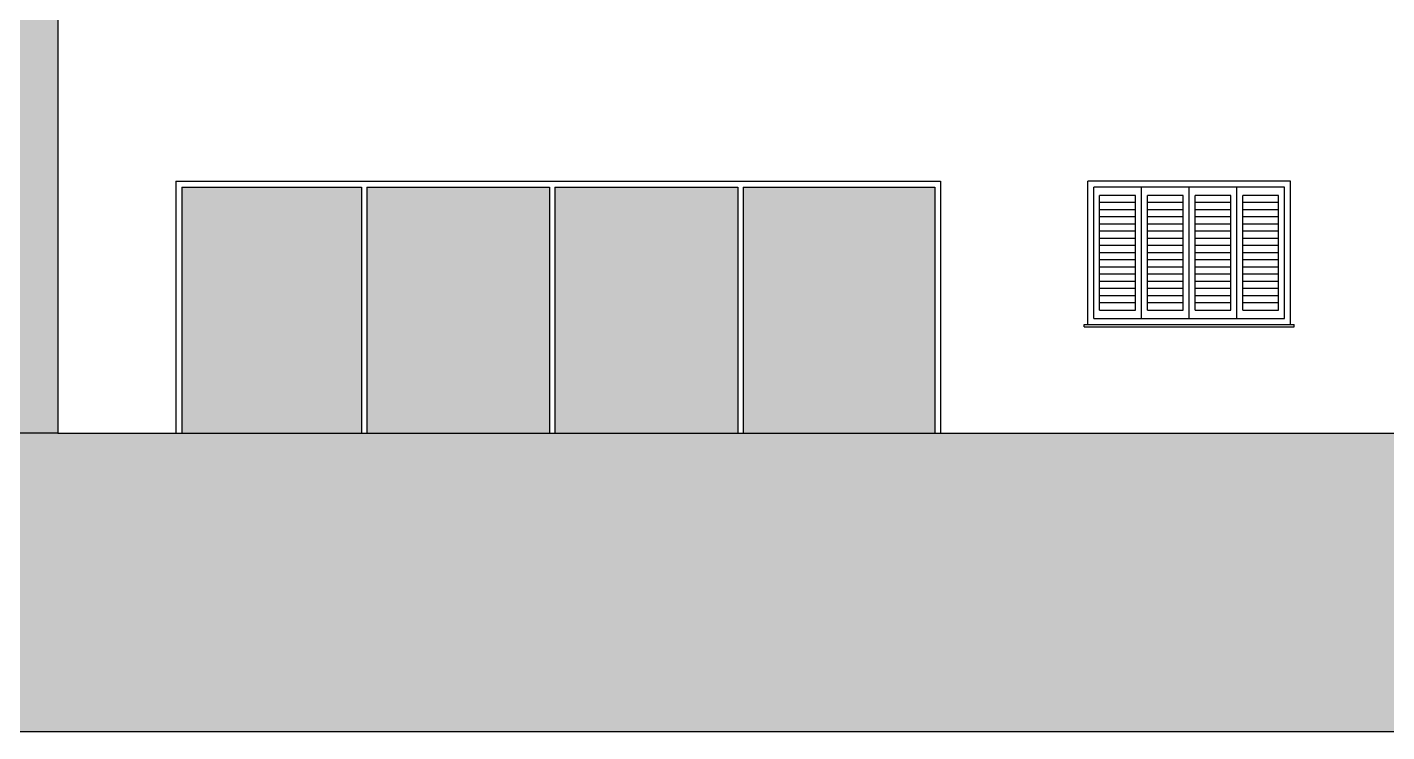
# Model space of a CAD drawing. Header units: millimetres. Extents: x 935 to 1399, y 512 to 900.
# Drawn here: x 1002.57 to 1013.96, y 645.74 to 651.64 of the extents above; entities that cross this region are included whole.
import ezdxf

# ---------------------------------------------------------------- set-up
doc = ezdxf.new("R2010")
doc.units = ezdxf.units.MM

msp = doc.modelspace()

# ---------------------------------------------------------------- hatches: boundary and pattern name
for color, points in [(254, [(1025.32554, 690.0813), (988.50851, 690.0813), (988.50851, 648.23756), (1002.82554, 648.23756), (1002.82554, 681.88756), (1007.85284, 681.88756), (1007.85284, 683.58756), (1018.82554, 683.58756), (1018.82554, 681.88756), (1018.82554, 648.23756), (1025.32554, 648.23756)]), (253, [(1025.32554, 648.23756), (1018.82554, 648.23756), (1002.82554, 648.23756), (988.50851, 648.23756), (988.50851, 645.73756), (1025.32554, 645.73756)])]:
    msp.add_hatch(color=color).paths.add_polyline_path(points)
h = msp.add_hatch(color=254)
h.paths.add_polyline_path([(1005.36969, 650.29975), (1003.86481, 650.29975), (1003.86481, 648.23756), (1005.36969, 648.23756)])
h.paths.add_polyline_path([(1006.94706, 650.29975), (1005.41469, 650.29975), (1005.41469, 648.23756), (1006.94706, 648.23756)])
h.paths.add_polyline_path([(1008.52444, 650.29975), (1006.99206, 650.29975), (1006.99206, 648.23756), (1008.52444, 648.23756)])
h.paths.add_polyline_path([(1010.17429, 650.29975), (1008.56944, 650.29975), (1008.56944, 648.23756), (1010.17429, 648.23756)])

# ---------------------------------------------------------------- linework, layer by layer
at = {"color": 6}
for p, q in [((1002.82554, 681.88756), (1002.82554, 648.23756)), ((1002.82554, 681.88756), (1002.82554, 648.23756)), ((1002.82554, 648.23756), (988.50851, 648.23756)), ((1002.82554, 648.23756), (1018.82554, 648.23756)), ((1002.82554, 648.23756), (1018.82554, 648.23756))]:
    msp.add_line(p, q, dxfattribs=at)
at = {"color": 1}
for p, q in [((1003.81481, 650.34975), (1010.22429, 650.34975)), ((1003.81481, 650.34975), (1003.81481, 648.23756)), ((1003.86481, 650.29975), (1003.86481, 648.23756)), ((1003.86481, 650.29975), (1005.36969, 650.29975)), ((1005.36969, 650.29975), (1005.36969, 648.23756)), ((1005.41469, 650.29975), (1005.41469, 648.23756)), ((1005.41469, 650.29975), (1006.94706, 650.29975)), ((1006.94706, 650.29975), (1006.94706, 648.23756)), ((1006.99206, 650.29975), (1006.99206, 648.23756)), ((1006.99206, 650.29975), (1008.52444, 650.29975)), ((1008.52444, 650.29975), (1008.52444, 648.23756)), ((1008.56944, 650.29975), (1008.56944, 648.23756)), ((1008.56944, 650.29975), (1010.17429, 650.29975)), ((1010.17429, 650.29975), (1010.17429, 648.23756)), ((1010.22429, 650.34975), (1010.22429, 648.23756))]:
    msp.add_line(p, q, dxfattribs=at)
for p, q in [((1013.15679, 650.34975), (1011.45679, 650.34975)), ((1011.45679, 649.14975), (1011.45679, 650.34975)), ((1013.10679, 650.29975), (1011.50679, 650.29975)), ((1011.50679, 649.19975), (1011.50679, 650.29975)), ((1011.90679, 649.19975), (1011.90679, 650.29975)), ((1012.30679, 649.19975), (1012.30679, 650.29975)), ((1012.70679, 649.19975), (1012.70679, 650.29975)), ((1013.10679, 649.19975), (1013.10679, 650.29975)), ((1013.15679, 649.14975), (1013.15679, 650.34975)), ((1011.55679, 649.26975), (1011.55679, 650.22975)), ((1011.85679, 650.22975), (1011.55679, 650.22975)), ((1011.85679, 649.26975), (1011.85679, 650.22975)), ((1011.95679, 649.26975), (1011.95679, 650.22975)), ((1012.25679, 650.22975), (1011.95679, 650.22975)), ((1012.25679, 649.26975), (1012.25679, 650.22975)), ((1012.35679, 649.26975), (1012.35679, 650.22975)), ((1012.65679, 650.22975), (1012.35679, 650.22975)), ((1012.65679, 649.26975), (1012.65679, 650.22975)), ((1012.75679, 649.26975), (1012.75679, 650.22975)), ((1013.05679, 650.22975), (1012.75679, 650.22975)), ((1013.05679, 649.26975), (1013.05679, 650.22975)), ((1011.85679, 650.16975), (1011.55679, 650.16975)), ((1011.85679, 650.10975), (1011.55679, 650.10975)), ((1012.25679, 650.16975), (1011.95679, 650.16975)), ((1012.25679, 650.10975), (1011.95679, 650.10975)), ((1012.65679, 650.16975), (1012.35679, 650.16975)), ((1012.65679, 650.10975), (1012.35679, 650.10975)), ((1013.05679, 650.16975), (1012.75679, 650.16975)), ((1013.05679, 650.10975), (1012.75679, 650.10975)), ((1011.85679, 650.04975), (1011.55679, 650.04975)), ((1011.85679, 649.98975), (1011.55679, 649.98975)), ((1012.25679, 650.04975), (1011.95679, 650.04975)), ((1012.25679, 649.98975), (1011.95679, 649.98975)), ((1012.65679, 650.04975), (1012.35679, 650.04975)), ((1012.65679, 649.98975), (1012.35679, 649.98975)), ((1013.05679, 650.04975), (1012.75679, 650.04975)), ((1013.05679, 649.98975), (1012.75679, 649.98975)), ((1011.85679, 649.92975), (1011.55679, 649.92975)), ((1011.85679, 649.86975), (1011.55679, 649.86975)), ((1012.25679, 649.92975), (1011.95679, 649.92975)), ((1012.25679, 649.86975), (1011.95679, 649.86975)), ((1012.65679, 649.92975), (1012.35679, 649.92975)), ((1012.65679, 649.86975), (1012.35679, 649.86975)), ((1013.05679, 649.92975), (1012.75679, 649.92975)), ((1013.05679, 649.86975), (1012.75679, 649.86975)), ((1011.85679, 649.80975), (1011.55679, 649.80975)), ((1011.85679, 649.74975), (1011.55679, 649.74975)), ((1012.25679, 649.80975), (1011.95679, 649.80975)), ((1012.25679, 649.74975), (1011.95679, 649.74975)), ((1012.65679, 649.80975), (1012.35679, 649.80975)), ((1012.65679, 649.74975), (1012.35679, 649.74975)), ((1013.05679, 649.80975), (1012.75679, 649.80975)), ((1013.05679, 649.74975), (1012.75679, 649.74975)), ((1011.85679, 649.68975), (1011.55679, 649.68975)), ((1011.85679, 649.62975), (1011.55679, 649.62975)), ((1012.25679, 649.68975), (1011.95679, 649.68975)), ((1012.25679, 649.62975), (1011.95679, 649.62975)), ((1012.65679, 649.68975), (1012.35679, 649.68975)), ((1012.65679, 649.62975), (1012.35679, 649.62975)), ((1013.05679, 649.68975), (1012.75679, 649.68975)), ((1013.05679, 649.62975), (1012.75679, 649.62975)), ((1011.85679, 649.56975), (1011.55679, 649.56975)), ((1011.85679, 649.50975), (1011.55679, 649.50975)), ((1012.25679, 649.56975), (1011.95679, 649.56975)), ((1012.25679, 649.50975), (1011.95679, 649.50975)), ((1012.65679, 649.56975), (1012.35679, 649.56975)), ((1012.65679, 649.50975), (1012.35679, 649.50975)), ((1013.05679, 649.56975), (1012.75679, 649.56975)), ((1013.05679, 649.50975), (1012.75679, 649.50975)), ((1011.85679, 649.44975), (1011.55679, 649.44975)), ((1011.85679, 649.38975), (1011.55679, 649.38975)), ((1012.25679, 649.44975), (1011.95679, 649.44975)), ((1012.25679, 649.38975), (1011.95679, 649.38975)), ((1012.65679, 649.44975), (1012.35679, 649.44975)), ((1012.65679, 649.38975), (1012.35679, 649.38975)), ((1013.05679, 649.44975), (1012.75679, 649.44975)), ((1013.05679, 649.38975), (1012.75679, 649.38975)), ((1011.85679, 649.32975), (1011.55679, 649.32975)), ((1011.55679, 649.26975), (1011.85679, 649.26975)), ((1012.25679, 649.32975), (1011.95679, 649.32975)), ((1011.95679, 649.26975), (1012.25679, 649.26975)), ((1012.65679, 649.32975), (1012.35679, 649.32975)), ((1012.35679, 649.26975), (1012.65679, 649.26975)), ((1013.05679, 649.32975), (1012.75679, 649.32975)), ((1012.75679, 649.26975), (1013.05679, 649.26975)), ((1011.50679, 649.19975), (1013.10679, 649.19975)), ((1011.42679, 649.14975), (1013.18679, 649.14975)), ((1011.42679, 649.12975), (1011.42679, 649.14975)), ((1011.42679, 649.12975), (1013.18679, 649.12975)), ((1013.18679, 649.12975), (1013.18679, 649.14975))]:
    msp.add_line(p, q)
at = {"color": 254}
msp.add_line((1025.32554, 645.73756), (988.50851, 645.73756), dxfattribs=at)

doc.saveas('drawing.dxf')
